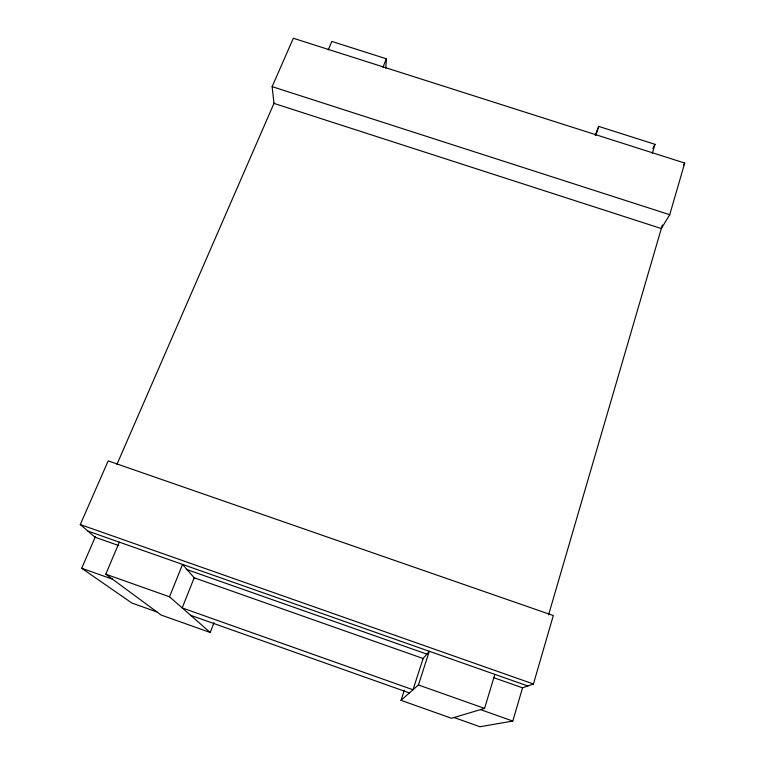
<?xml version="1.0" encoding="UTF-8"?>
<svg xmlns="http://www.w3.org/2000/svg" width="765" height="765" viewBox="0 0 765 765"><rect width="100%" height="100%" fill="white"/><g stroke="black" fill="none" stroke-linecap="round" stroke-linejoin="round"><path stroke-width="1.15" d="M385.799 68.267L386.373 58.8L331.828 41.425L328.242 49.888M493.291 677.522L522.543 687.821L533.425 684.006L553.305 615.548L108.181 460.884L80.277 524.57L95.128 537.25L118.747 545.569M669.719 214.716L684.723 163.069L293.339 38.25L272.139 86.636L273.966 103.39L661.314 228.544L669.719 214.716L272.139 86.636M548.572 614.878L662.356 225.006M454.008 717.522L479.961 726.75L512.799 721.06L522.533 687.85M404.331 690.183L401.023 700.329L451.503 718.278L484.57 708.4L494.859 674.367M652.306 153.249L655.003 144.327L598.737 126.407L595.16 135.185M401.023 700.329L418.426 684.971L429.299 651.283L422.443 659.287M595.878 135.252L598.737 126.407M119.34 542.156L105.752 574.199L161.128 615.041L210.203 632.492L214.018 622.653M210.203 632.492L169.505 596.786L182.548 564.417L195.018 578.723M382.93 67.33L386.373 58.8M156.911 611.933L131.924 603.059L81.712 568.28L95.443 536.504M116.969 464.307L274.128 103.026M652.832 148.563L655.003 144.327M683.566 165.058L684.723 163.069M80.277 524.57L533.425 684.006M87.918 531.092L527.821 685.976M186.23 569.351L427.472 654.333M105.752 574.199L169.505 596.786M418.426 684.971L484.57 708.4M81.712 568.28L112.532 579.201M480.506 709.614L512.799 721.06M190.571 615.27L409.399 692.927M423.112 658.502L412.985 689.772L182.194 607.926L194.195 577.785L423.112 658.502"/></g></svg>
